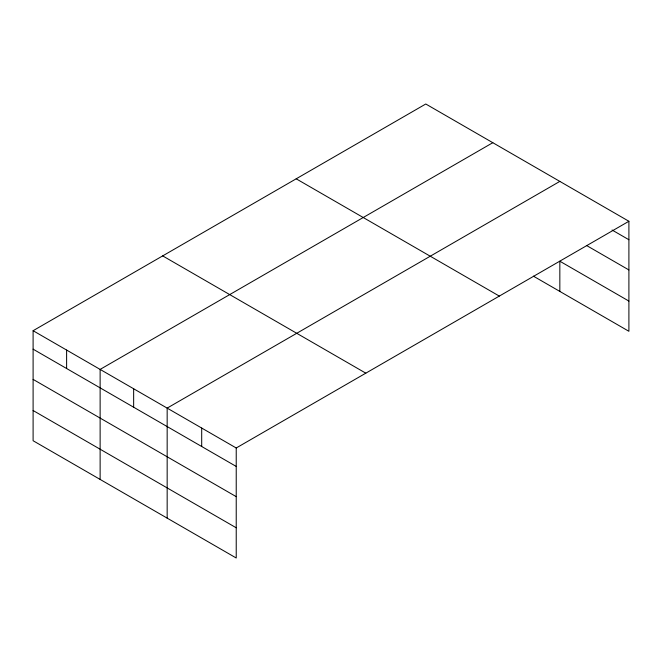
<?xml version="1.0" encoding="UTF-8"?>
<svg xmlns="http://www.w3.org/2000/svg" width="662" height="662" viewBox="0 0 662 662"><rect width="100%" height="100%" fill="white"/><g stroke="black" fill="none" stroke-linecap="round" stroke-linejoin="round"><path stroke-width="0.99" d="M628.9 221.273L425.774 104L33.1 330.71L33.1 440.727L236.226 558L236.226 447.984L628.9 221.273L628.9 331.29L533.382 276.145M492.809 142.702L100.127 369.404L100.127 479.429M559.837 181.396L167.163 408.106L167.163 518.131M612.077 230.02L628.9 239.735M586.4 245.412L628.9 269.947M628.9 301.078L559.837 261.209L559.837 291.421M296.195 178.814L499.313 296.088M162.686 255.896L365.805 373.169M33.1 330.71L236.226 447.984M33.1 349.164L236.226 466.437M33.1 379.384L236.226 496.657M33.1 410.514L236.226 527.788M201.695 428.041L201.695 446.502M133.65 388.76L133.65 407.221M66.614 350.057L66.614 368.519"/></g></svg>
